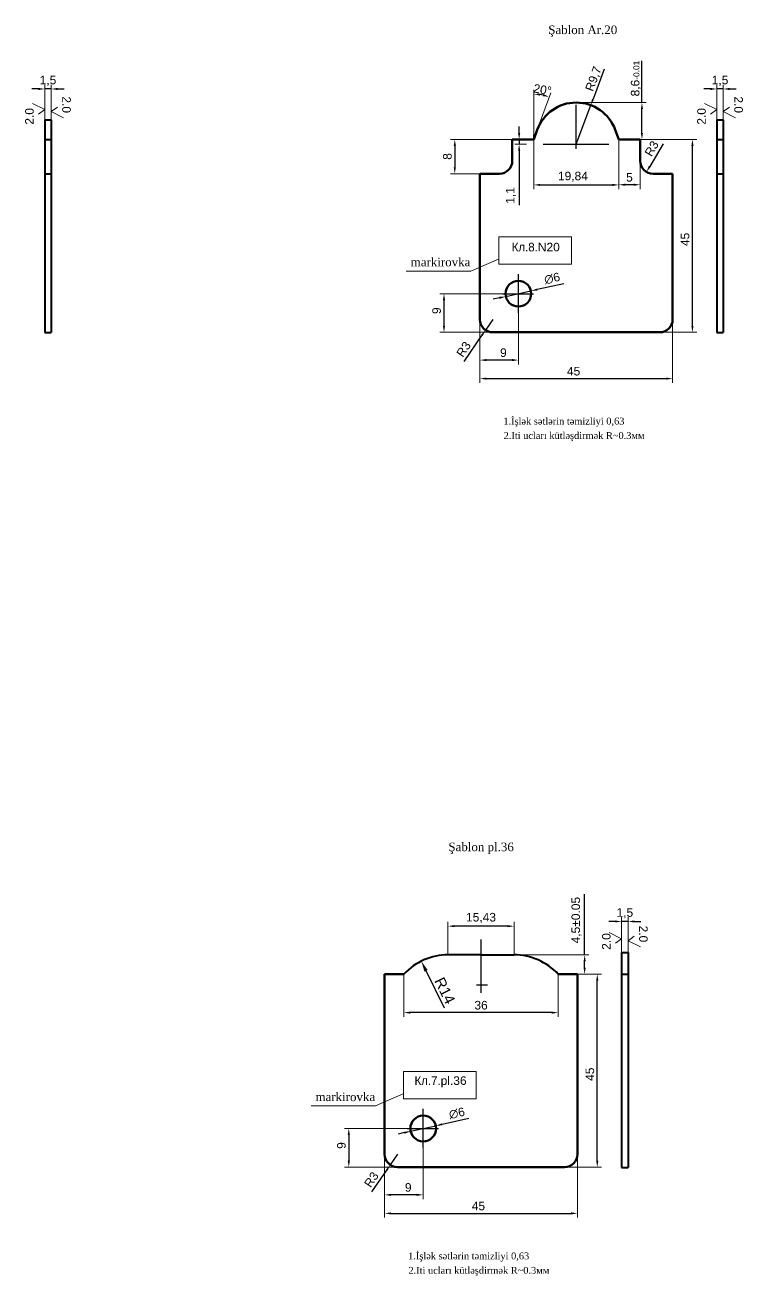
# Model space of a CAD drawing. Header units: millimetres. Extents: x 1526 to 31626, y -4643 to 9189.
# Drawn here: x 10946.2 to 11113.8, y 8893 to 9184.8 of the extents above; entities that cross this region are included whole.
import ezdxf

# ---------------------------------------------------------------- set-up
doc = ezdxf.new("R2010")
doc.units = ezdxf.units.MM
for name, color, linetype, lineweight in [('контурная', 7, 'Continuous', 50), ('размерные', 7, 'Continuous', 25), ('тонкая', 7, 'Continuous', 20), ('图层1', 7, 'Continuous', 30)]:
    doc.layers.add(name, color=color, linetype=linetype, lineweight=lineweight)
doc.layers.add('осевая', color=4, linetype='Continuous')
doc.styles.get("Standard").update_dxf_attribs({"font": 'arial.ttf'})
doc.dimstyles.new('ISO-25', dxfattribs={"dimtxt": 2.5, "dimasz": 2.5, "dimexe": 1.25, "dimexo": 0.625, "dimtad": 1, "dimtxsty": 'Standard', "dimcen": 2.5, "dimadec": 0, "dimazin": 0, "dimtfac": 1, "dimtmove": 0, "dimatfit": 3, "dimfxl": 1, "dimarcsym": 0})
doc.dimstyles.new('s1v4', dxfattribs={"dimtxt": 4, "dimasz": 1.5, "dimexe": 1, "dimexo": 0, "dimgap": 0.7, "dimtad": 1, "dimtxsty": 'Standard', "dimcen": 1, "dimadec": 0, "dimazin": 0, "dimtfac": 1, "dimtix": 1, "dimtmove": 0, "dimatfit": 3, "dimfxl": 1, "dimlwd": -1, "dimlwe": 20, "dimarcsym": 0})

# ---------------------------------------------------------------- blocks, each defined once
blk = doc.blocks.new('*D2341')
at = {"layer": 'Defpoints', "color": 0, "transparency": 16777216}
for p in [(10950.83, 9169.89), (10950.83, 9162.7), (10952.33, 9162.7)]:
    blk.add_point(p, dxfattribs=at)
at = {"layer": 'размерные', "color": 0, "transparency": 16777216}
for p, q in [((10949.33, 9169.89), (10947.83, 9169.89)), ((10952.33, 9169.89), (10950.83, 9169.89)), ((10953.83, 9169.89), (10955.33, 9169.89))]:
    blk.add_line(p, q, dxfattribs=at)
at = {"layer": 'размерные', "color": 0, "lineweight": 20, "transparency": 16777216}
for p, q in [((10950.83, 9162.7), (10950.83, 9170.89)), ((10952.33, 9162.7), (10952.33, 9170.89))]:
    blk.add_line(p, q, dxfattribs=at)
at = {"layer": 'размерные', "color": 0, "transparency": 16777216}
for points in [[(10949.33, 9170.14), (10949.33, 9169.64), (10950.83, 9169.89)], [(10953.83, 9170.14), (10953.83, 9169.64), (10952.33, 9169.89)]]:
    blk.add_solid(points, dxfattribs=at)
at = {"layer": 'размерные', "color": 0, "transparency": 16777216, "insert": (10951.58, 9171.8), "char_height": 2, "attachment_point": 5}
blk.add_mtext('1,5', dxfattribs=at)
blk = doc.blocks.new('*D2346')
at = {"layer": 'Defpoints', "color": 0, "transparency": 16777216}
for p in [(11074.88, 9166.72), (11090.21, 9166.72), (11084.84, 9158.12)]:
    blk.add_point(p, dxfattribs=at)
at = {"layer": 'размерные', "color": 0, "transparency": 16777216}
for p, q in [((11090.21, 9166.72), (11090.21, 9176.43)), ((11090.21, 9159.62), (11090.21, 9165.22))]:
    blk.add_line(p, q, dxfattribs=at)
at = {"layer": 'размерные', "color": 0, "lineweight": 20, "transparency": 16777216}
for p, q in [((11074.88, 9166.72), (11091.21, 9166.72)), ((11084.84, 9158.12), (11091.21, 9158.12))]:
    blk.add_line(p, q, dxfattribs=at)
at = {"layer": 'размерные', "color": 0, "transparency": 16777216}
for points in [[(11089.96, 9165.22), (11090.46, 9165.22), (11090.21, 9166.72)], [(11089.96, 9159.62), (11090.46, 9159.62), (11090.21, 9158.12)]]:
    blk.add_solid(points, dxfattribs=at)
at = {"layer": 'размерные', "color": 0, "transparency": 16777216, "insert": (11088.81, 9172.33), "char_height": 2, "attachment_point": 5, "rotation": 90}
blk.add_mtext('8,6{\\H0.7x;\\S^ -0.01;}', dxfattribs=at)
blk = doc.blocks.new('*D2347')
at = {"layer": 'Defpoints', "color": 0, "transparency": 16777216}
for p in [(11064.95, 9158.12), (11084.8, 9158.12), (11084.8, 9147.51)]:
    blk.add_point(p, dxfattribs=at)
at = {"layer": 'размерные', "color": 0, "lineweight": 20, "transparency": 16777216}
for p, q in [((11064.95, 9158.12), (11064.95, 9146.51)), ((11084.8, 9158.12), (11084.8, 9146.51))]:
    blk.add_line(p, q, dxfattribs=at)
at = {"layer": 'размерные', "color": 0, "transparency": 16777216}
blk.add_line((11066.45, 9147.51), (11083.3, 9147.51), dxfattribs=at)
for points in [[(11066.45, 9147.76), (11066.45, 9147.26), (11064.95, 9147.51)], [(11083.3, 9147.76), (11083.3, 9147.26), (11084.8, 9147.51)]]:
    blk.add_solid(points, dxfattribs=at)
at = {"layer": 'размерные', "color": 0, "transparency": 16777216, "insert": (11074.1, 9149.41), "char_height": 2, "attachment_point": 5}
blk.add_mtext('19,84', dxfattribs=at)
blk = doc.blocks.new('*D2349')
at = {"layer": 'Defpoints', "color": 0, "transparency": 16777216}
for p in [(11061.55, 9157.02), (11063.23, 9158.12), (11063.23, 9157.02)]:
    blk.add_point(p, dxfattribs=at)
at = {"layer": 'размерные', "color": 0, "transparency": 16777216}
for p, q in [((11061.55, 9159.62), (11061.55, 9161.12)), ((11061.55, 9158.12), (11061.55, 9157.02)), ((11061.55, 9155.52), (11061.55, 9142.81))]:
    blk.add_line(p, q, dxfattribs=at)
at = {"layer": 'размерные', "color": 0, "lineweight": 20, "transparency": 16777216}
for p, q in [((11063.23, 9158.12), (11060.55, 9158.12)), ((11063.23, 9157.02), (11060.55, 9157.02))]:
    blk.add_line(p, q, dxfattribs=at)
at = {"layer": 'размерные', "color": 0, "transparency": 16777216}
for points in [[(11061.3, 9159.62), (11061.8, 9159.62), (11061.55, 9158.12)], [(11061.3, 9155.52), (11061.8, 9155.52), (11061.55, 9157.02)]]:
    blk.add_solid(points, dxfattribs=at)
at = {"layer": 'размерные', "color": 0, "transparency": 16777216, "insert": (11059.65, 9145.04), "char_height": 2, "attachment_point": 5, "rotation": 90}
blk.add_mtext('1,1', dxfattribs=at)
blk = doc.blocks.new('*D2350')
at = {"layer": 'Defpoints', "color": 0, "transparency": 16777216}
for p in [(11064.25, 9158.12), (11046.53, 9150.12), (11052.38, 9150.12)]:
    blk.add_point(p, dxfattribs=at)
at = {"layer": 'размерные', "color": 0, "lineweight": 20, "transparency": 16777216}
for p, q in [((11064.25, 9158.12), (11045.53, 9158.12)), ((11052.38, 9150.12), (11045.53, 9150.12))]:
    blk.add_line(p, q, dxfattribs=at)
at = {"layer": 'размерные', "color": 0, "transparency": 16777216}
blk.add_line((11046.53, 9156.62), (11046.53, 9151.62), dxfattribs=at)
for points in [[(11046.28, 9156.62), (11046.78, 9156.62), (11046.53, 9158.12)], [(11046.28, 9151.62), (11046.78, 9151.62), (11046.53, 9150.12)]]:
    blk.add_solid(points, dxfattribs=at)
at = {"layer": 'размерные', "color": 0, "transparency": 16777216, "insert": (11044.81, 9154.15), "char_height": 2, "attachment_point": 5, "rotation": 90}
blk.add_mtext('8', dxfattribs=at)
blk = doc.blocks.new('*D2351')
at = {"layer": 'Defpoints', "color": 0, "transparency": 16777216}
for p in [(11052.38, 9117.7), (11061.38, 9117.7), (11052.38, 9106.64)]:
    blk.add_point(p, dxfattribs=at)
at = {"layer": 'размерные', "color": 0, "lineweight": 20, "transparency": 16777216}
for p, q in [((11052.38, 9117.7), (11052.38, 9105.64)), ((11061.38, 9117.7), (11061.38, 9105.64))]:
    blk.add_line(p, q, dxfattribs=at)
at = {"layer": 'размерные', "color": 0, "transparency": 16777216}
blk.add_line((11059.88, 9106.64), (11053.88, 9106.64), dxfattribs=at)
for points in [[(11053.88, 9106.89), (11053.88, 9106.39), (11052.38, 9106.64)], [(11059.88, 9106.89), (11059.88, 9106.39), (11061.38, 9106.64)]]:
    blk.add_solid(points, dxfattribs=at)
at = {"layer": 'размерные', "color": 0, "transparency": 16777216, "insert": (11057.87, 9108.36), "char_height": 2, "attachment_point": 5}
blk.add_mtext('9', dxfattribs=at)
blk = doc.blocks.new('*D2352')
at = {"layer": 'Defpoints', "color": 0, "transparency": 16777216}
for p in [(11058.45, 9121.48), (11064.31, 9122.77)]:
    blk.add_point(p, dxfattribs=at)
at = {"layer": 'размерные', "color": 0, "transparency": 16777216}
for p, q in [((11072.01, 9124.47), (11065.77, 9123.1)), ((11056.98, 9121.15), (11055.52, 9120.83)), ((11058.45, 9121.48), (11064.31, 9122.77))]:
    blk.add_line(p, q, dxfattribs=at)
for points in [[(11065.72, 9123.34), (11065.82, 9122.85), (11064.31, 9122.77)], [(11056.93, 9121.4), (11057.04, 9120.91), (11058.45, 9121.48)]]:
    blk.add_solid(points, dxfattribs=at)
at = {"layer": 'размерные', "color": 0, "transparency": 16777216, "insert": (11069.24, 9125.68), "char_height": 2, "attachment_point": 5, "rotation": 12.461}
blk.add_mtext('∅6', dxfattribs=at)
blk = doc.blocks.new('*D2353')
at = {"layer": 'Defpoints', "color": 0, "transparency": 16777216}
for p in [(11052.38, 9117.7), (11097.38, 9116.12), (11097.38, 9102.32)]:
    blk.add_point(p, dxfattribs=at)
at = {"layer": 'размерные', "color": 0, "lineweight": 20, "transparency": 16777216}
for p, q in [((11052.38, 9117.7), (11052.38, 9101.32)), ((11097.38, 9116.12), (11097.38, 9101.32))]:
    blk.add_line(p, q, dxfattribs=at)
at = {"layer": 'размерные', "color": 0, "transparency": 16777216}
blk.add_line((11053.88, 9102.32), (11095.88, 9102.32), dxfattribs=at)
for points in [[(11053.88, 9102.57), (11053.88, 9102.07), (11052.38, 9102.32)], [(11095.88, 9102.57), (11095.88, 9102.07), (11097.38, 9102.32)]]:
    blk.add_solid(points, dxfattribs=at)
at = {"layer": 'размерные', "color": 0, "transparency": 16777216, "insert": (11074.26, 9104.04), "char_height": 2, "attachment_point": 5}
blk.add_mtext('45', dxfattribs=at)
blk = doc.blocks.new('*D2354')
at = {"layer": 'Defpoints', "color": 0, "transparency": 16777216}
for p in [(11057.66, 9122.12), (11044.01, 9113.12), (11057.66, 9113.12)]:
    blk.add_point(p, dxfattribs=at)
at = {"layer": 'размерные', "color": 0, "lineweight": 20, "transparency": 16777216}
for p, q in [((11057.66, 9122.12), (11043.01, 9122.12)), ((11057.66, 9113.12), (11043.01, 9113.12))]:
    blk.add_line(p, q, dxfattribs=at)
at = {"layer": 'размерные', "color": 0, "transparency": 16777216}
blk.add_line((11044.01, 9120.62), (11044.01, 9114.62), dxfattribs=at)
for points in [[(11043.76, 9120.62), (11044.26, 9120.62), (11044.01, 9122.12)], [(11043.76, 9114.62), (11044.26, 9114.62), (11044.01, 9113.12)]]:
    blk.add_solid(points, dxfattribs=at)
at = {"layer": 'размерные', "color": 0, "transparency": 16777216, "insert": (11042.29, 9118.16), "char_height": 2, "attachment_point": 5, "rotation": 90}
blk.add_mtext('9', dxfattribs=at)
blk = doc.blocks.new('*D2355')
at = {"layer": 'Defpoints', "color": 0, "transparency": 16777216}
for p in [(11087.32, 9158.12), (11102, 9158.12), (11094.38, 9113.12)]:
    blk.add_point(p, dxfattribs=at)
at = {"layer": 'размерные', "color": 0, "lineweight": 20, "transparency": 16777216}
for p, q in [((11087.32, 9158.12), (11103, 9158.12)), ((11094.38, 9113.12), (11103, 9113.12))]:
    blk.add_line(p, q, dxfattribs=at)
at = {"layer": 'размерные', "color": 0, "transparency": 16777216}
blk.add_line((11102, 9114.62), (11102, 9156.62), dxfattribs=at)
for points in [[(11101.75, 9156.62), (11102.25, 9156.62), (11102, 9158.12)], [(11101.75, 9114.62), (11102.25, 9114.62), (11102, 9113.12)]]:
    blk.add_solid(points, dxfattribs=at)
at = {"layer": 'размерные', "color": 0, "transparency": 16777216, "insert": (11100.28, 9134.79), "char_height": 2, "attachment_point": 5, "rotation": 90}
blk.add_mtext('45', dxfattribs=at)
blk = doc.blocks.new('*D2356')
at = {"layer": 'Defpoints', "color": 0, "transparency": 16777216}
for p in [(11055.38, 9116.12), (11053.69, 9113.64)]:
    blk.add_point(p, dxfattribs=at)
at = {"layer": 'размерные', "color": 0, "transparency": 16777216}
for p, q in [((11055.38, 9116.12), (11053.69, 9113.64)), ((11048.71, 9106.29), (11052.85, 9112.4))]:
    blk.add_line(p, q, dxfattribs=at)
blk.add_solid([(11052.65, 9112.54), (11053.06, 9112.26), (11053.69, 9113.64)], dxfattribs=at)
at = {"layer": 'размерные', "color": 0, "transparency": 16777216, "insert": (11048.59, 9109.17), "char_height": 2, "attachment_point": 5, "rotation": 55.8772}
blk.add_mtext('R3', dxfattribs=at)
blk = doc.blocks.new('*D2357')
at = {"layer": 'Defpoints', "color": 0, "transparency": 16777216}
for p in [(11107.69, 9169.89), (11107.69, 9162.7), (11109.19, 9162.7)]:
    blk.add_point(p, dxfattribs=at)
at = {"layer": 'размерные', "color": 0, "transparency": 16777216}
for p, q in [((11106.19, 9169.89), (11104.69, 9169.89)), ((11109.19, 9169.89), (11107.69, 9169.89)), ((11110.69, 9169.89), (11112.19, 9169.89))]:
    blk.add_line(p, q, dxfattribs=at)
at = {"layer": 'размерные', "color": 0, "lineweight": 20, "transparency": 16777216}
for p, q in [((11107.69, 9162.7), (11107.69, 9170.89)), ((11109.19, 9162.7), (11109.19, 9170.89))]:
    blk.add_line(p, q, dxfattribs=at)
at = {"layer": 'размерные', "color": 0, "transparency": 16777216}
for points in [[(11106.19, 9170.14), (11106.19, 9169.64), (11107.69, 9169.89)], [(11110.69, 9170.14), (11110.69, 9169.64), (11109.19, 9169.89)]]:
    blk.add_solid(points, dxfattribs=at)
at = {"layer": 'размерные', "color": 0, "transparency": 16777216, "insert": (11108.44, 9171.8), "char_height": 2, "attachment_point": 5}
blk.add_mtext('1,5', dxfattribs=at)
blk = doc.blocks.new('*D2358')
at = {"layer": 'Defpoints', "color": 0, "transparency": 16777216}
for p in [(11089.8, 9153.12), (11084.8, 9151.9), (11084.8, 9147.55)]:
    blk.add_point(p, dxfattribs=at)
at = {"layer": 'размерные', "color": 0, "lineweight": 20, "transparency": 16777216}
for p, q in [((11089.8, 9153.12), (11089.8, 9146.55)), ((11084.8, 9151.9), (11084.8, 9146.55))]:
    blk.add_line(p, q, dxfattribs=at)
at = {"layer": 'размерные', "color": 0, "transparency": 16777216}
blk.add_line((11088.3, 9147.55), (11086.3, 9147.55), dxfattribs=at)
for points in [[(11086.3, 9147.8), (11086.3, 9147.3), (11084.8, 9147.55)], [(11088.3, 9147.8), (11088.3, 9147.3), (11089.8, 9147.55)]]:
    blk.add_solid(points, dxfattribs=at)
at = {"layer": 'размерные', "color": 0, "transparency": 16777216, "insert": (11087.3, 9149.27), "char_height": 2, "attachment_point": 5}
blk.add_mtext('5', dxfattribs=at)
blk = doc.blocks.new('*D2348')
at = {"layer": 'Defpoints', "color": 0, "transparency": 16777216}
for p in [(11092.8, 9153.12), (11091.28, 9150.54)]:
    blk.add_point(p, dxfattribs=at)
at = {"layer": 'размерные', "color": 0, "transparency": 16777216}
blk.add_line((11095.14, 9157.11), (11092.04, 9151.83), dxfattribs=at)
blk.add_solid([(11091.82, 9151.96), (11092.25, 9151.71), (11091.28, 9150.54)], dxfattribs=at)
at = {"layer": 'размерные', "color": 0, "transparency": 16777216, "insert": (11092.49, 9155.99), "char_height": 2, "attachment_point": 5, "rotation": 59.5299}
blk.add_mtext('R3', dxfattribs=at)
blk = doc.blocks.new('*D2359')
at = {"layer": 'Defpoints', "color": 0, "transparency": 16777216}
for p in [(11067.39, 9168.41), (11064.95, 9159.19), (11065.76, 9160.34), (11064.95, 9158.12), (11064.95, 9158.12)]:
    blk.add_point(p, dxfattribs=at)
at = {"layer": 'размерные', "color": 0, "lineweight": 20, "transparency": 16777216}
for p, q in [((11064.95, 9159.19), (11064.95, 9169.69)), ((11065.76, 9160.34), (11068.91, 9168.99))]:
    blk.add_line(p, q, dxfattribs=at)
at = {"layer": 'размерные', "color": 0, "transparency": 16777216}
blk.add_arc((11064.95, 9158.12), 10.57, 78.1414, 81.8586, dxfattribs=at)
for points in [[(11066.43, 9168.33), (11066.47, 9168.83), (11064.95, 9168.69)], [(11067.19, 9168.71), (11067.06, 9168.22), (11068.57, 9168.05)]]:
    blk.add_solid(points, dxfattribs=at)
at = {"layer": 'размерные', "color": 0, "transparency": 16777216, "insert": (11067, 9169.73), "char_height": 2, "attachment_point": 5, "rotation": 350}
blk.add_mtext('20°', dxfattribs=at)
blk = doc.blocks.new('*D2360')
at = {"layer": 'Defpoints', "color": 0, "transparency": 16777216}
for p in [(11078.26, 9166.12), (11074.88, 9157.02)]:
    blk.add_point(p, dxfattribs=at)
at = {"layer": 'размерные', "color": 0, "transparency": 16777216}
for p, q in [((11081.39, 9174.51), (11078.79, 9167.52)), ((11074.88, 9157.02), (11078.26, 9166.12))]:
    blk.add_line(p, q, dxfattribs=at)
blk.add_solid([(11078.55, 9167.61), (11079.02, 9167.43), (11078.26, 9166.12)], dxfattribs=at)
at = {"layer": 'размерные', "color": 0, "transparency": 16777216, "insert": (11079.03, 9172.21), "char_height": 2, "attachment_point": 5, "rotation": 69.5759}
blk.add_mtext('R9,7', dxfattribs=at)
blk = doc.blocks.new('*D2443')
at = {"color": 0, "lineweight": -2, "transparency": 16777216}
blk.add_line((11044.14, 8955.47), (11039.82, 8964.17), dxfattribs=at)
at = {"color": 0, "transparency": 16777216}
blk.add_solid([(11040.19, 8964.35), (11039.45, 8963.98), (11038.71, 8966.41)], dxfattribs=at)
at = {"layer": 'Defpoints', "color": 0, "transparency": 16777216}
for p in [(11038.71, 8966.41), (11044.94, 8953.87)]:
    blk.add_point(p, dxfattribs=at)
at = {"color": 0, "lineweight": 13, "transparency": 16777216, "insert": (11044.22, 8959.54), "char_height": 2.5, "attachment_point": 5, "rotation": 296.4274}
blk.add_mtext('R14', dxfattribs=at)
blk = doc.blocks.new('*D2445')
at = {"layer": 'Defpoints', "color": 0, "transparency": 16777216}
for p in [(11030.16, 8922.95), (11039.16, 8922.95), (11030.16, 8911.89)]:
    blk.add_point(p, dxfattribs=at)
at = {"layer": 'размерные', "color": 0, "lineweight": 20, "transparency": 16777216}
for p, q in [((11030.16, 8922.95), (11030.16, 8910.89)), ((11039.16, 8922.95), (11039.16, 8910.89))]:
    blk.add_line(p, q, dxfattribs=at)
at = {"layer": 'размерные', "color": 0, "transparency": 16777216}
blk.add_line((11037.66, 8911.89), (11031.66, 8911.89), dxfattribs=at)
for points in [[(11031.66, 8912.14), (11031.66, 8911.64), (11030.16, 8911.89)], [(11037.66, 8912.14), (11037.66, 8911.64), (11039.16, 8911.89)]]:
    blk.add_solid(points, dxfattribs=at)
at = {"layer": 'размерные', "color": 0, "transparency": 16777216, "insert": (11035.66, 8913.61), "char_height": 2, "attachment_point": 5}
blk.add_mtext('9', dxfattribs=at)
blk = doc.blocks.new('*D2446')
at = {"layer": 'Defpoints', "color": 0, "transparency": 16777216}
for p in [(11042.09, 8928.02), (11036.23, 8926.72)]:
    blk.add_point(p, dxfattribs=at)
at = {"layer": 'размерные', "color": 0, "transparency": 16777216}
for p, q in [((11036.23, 8926.72), (11042.09, 8928.02)), ((11049.79, 8929.72), (11043.55, 8928.34)), ((11034.76, 8926.4), (11033.3, 8926.07))]:
    blk.add_line(p, q, dxfattribs=at)
for points in [[(11043.5, 8928.58), (11043.61, 8928.1), (11042.09, 8928.02)], [(11034.71, 8926.64), (11034.82, 8926.15), (11036.23, 8926.72)]]:
    blk.add_solid(points, dxfattribs=at)
at = {"layer": 'размерные', "color": 0, "transparency": 16777216, "insert": (11047.02, 8930.93), "char_height": 2, "attachment_point": 5, "rotation": 12.461}
blk.add_mtext('∅6', dxfattribs=at)
blk = doc.blocks.new('*D2447')
at = {"layer": 'Defpoints', "color": 0, "transparency": 16777216}
for p in [(11030.16, 8922.95), (11075.16, 8921.37), (11075.16, 8907.57)]:
    blk.add_point(p, dxfattribs=at)
at = {"layer": 'размерные', "color": 0, "lineweight": 20, "transparency": 16777216}
for p, q in [((11030.16, 8922.95), (11030.16, 8906.57)), ((11075.16, 8921.37), (11075.16, 8906.57))]:
    blk.add_line(p, q, dxfattribs=at)
at = {"layer": 'размерные', "color": 0, "transparency": 16777216}
blk.add_line((11031.66, 8907.57), (11073.66, 8907.57), dxfattribs=at)
for points in [[(11031.66, 8907.82), (11031.66, 8907.32), (11030.16, 8907.57)], [(11073.66, 8907.82), (11073.66, 8907.32), (11075.16, 8907.57)]]:
    blk.add_solid(points, dxfattribs=at)
at = {"layer": 'размерные', "color": 0, "transparency": 16777216, "insert": (11052.04, 8909.28), "char_height": 2, "attachment_point": 5}
blk.add_mtext('45', dxfattribs=at)
blk = doc.blocks.new('*D2448')
at = {"layer": 'Defpoints', "color": 0, "transparency": 16777216}
for p in [(11035.44, 8927.37), (11021.79, 8918.37), (11035.44, 8918.37)]:
    blk.add_point(p, dxfattribs=at)
at = {"layer": 'размерные', "color": 0, "lineweight": 20, "transparency": 16777216}
for p, q in [((11035.44, 8927.37), (11020.79, 8927.37)), ((11035.44, 8918.37), (11020.79, 8918.37))]:
    blk.add_line(p, q, dxfattribs=at)
at = {"layer": 'размерные', "color": 0, "transparency": 16777216}
blk.add_line((11021.79, 8925.87), (11021.79, 8919.87), dxfattribs=at)
for points in [[(11021.54, 8925.87), (11022.04, 8925.87), (11021.79, 8927.37)], [(11021.54, 8919.87), (11022.04, 8919.87), (11021.79, 8918.37)]]:
    blk.add_solid(points, dxfattribs=at)
at = {"layer": 'размерные', "color": 0, "transparency": 16777216, "insert": (11020.07, 8923.4), "char_height": 2, "attachment_point": 5, "rotation": 90}
blk.add_mtext('9', dxfattribs=at)
blk = doc.blocks.new('*D2449')
at = {"layer": 'Defpoints', "color": 0, "transparency": 16777216}
for p in [(11071.81, 8963.37), (11079.78, 8963.37), (11072.16, 8918.37)]:
    blk.add_point(p, dxfattribs=at)
at = {"layer": 'размерные', "color": 0, "lineweight": 20, "transparency": 16777216}
for p, q in [((11071.81, 8963.37), (11080.78, 8963.37)), ((11072.16, 8918.37), (11080.78, 8918.37))]:
    blk.add_line(p, q, dxfattribs=at)
at = {"layer": 'размерные', "color": 0, "transparency": 16777216}
blk.add_line((11079.78, 8919.87), (11079.78, 8961.87), dxfattribs=at)
for points in [[(11079.53, 8961.87), (11080.03, 8961.87), (11079.78, 8963.37)], [(11079.53, 8919.87), (11080.03, 8919.87), (11079.78, 8918.37)]]:
    blk.add_solid(points, dxfattribs=at)
at = {"layer": 'размерные', "color": 0, "transparency": 16777216, "insert": (11078.06, 8940.04), "char_height": 2, "attachment_point": 5, "rotation": 90}
blk.add_mtext('45', dxfattribs=at)
blk = doc.blocks.new('*D2450')
at = {"layer": 'Defpoints', "color": 0, "transparency": 16777216}
for p in [(11031.48, 8918.89), (11033.16, 8921.37)]:
    blk.add_point(p, dxfattribs=at)
at = {"layer": 'размерные', "color": 0, "transparency": 16777216}
for p, q in [((11033.16, 8921.37), (11031.48, 8918.89)), ((11027.2, 8912.57), (11030.63, 8917.64))]:
    blk.add_line(p, q, dxfattribs=at)
blk.add_solid([(11030.43, 8917.78), (11030.84, 8917.5), (11031.48, 8918.89)], dxfattribs=at)
at = {"layer": 'размерные', "color": 0, "transparency": 16777216, "insert": (11027.07, 8915.45), "char_height": 2, "attachment_point": 5, "rotation": 55.8772}
blk.add_mtext('R3', dxfattribs=at)
blk = doc.blocks.new('*D2451')
at = {"layer": 'Defpoints', "color": 0, "transparency": 16777216}
for p in [(11085.47, 8975.67), (11085.47, 8968.47), (11086.97, 8968.47)]:
    blk.add_point(p, dxfattribs=at)
at = {"layer": 'размерные', "color": 0, "transparency": 16777216}
for p, q in [((11083.97, 8975.67), (11082.47, 8975.67)), ((11086.97, 8975.67), (11085.47, 8975.67)), ((11088.47, 8975.67), (11089.97, 8975.67))]:
    blk.add_line(p, q, dxfattribs=at)
at = {"layer": 'размерные', "color": 0, "lineweight": 20, "transparency": 16777216}
for p, q in [((11085.47, 8968.47), (11085.47, 8976.67)), ((11086.97, 8968.47), (11086.97, 8976.67))]:
    blk.add_line(p, q, dxfattribs=at)
at = {"layer": 'размерные', "color": 0, "transparency": 16777216}
for points in [[(11083.97, 8975.92), (11083.97, 8975.42), (11085.47, 8975.67)], [(11088.47, 8975.92), (11088.47, 8975.42), (11086.97, 8975.67)]]:
    blk.add_solid(points, dxfattribs=at)
at = {"layer": 'размерные', "color": 0, "transparency": 16777216, "insert": (11086.22, 8977.57), "char_height": 2, "attachment_point": 5}
blk.add_mtext('1,5', dxfattribs=at)
blk = doc.blocks.new('*D2444')
at = {"layer": 'Defpoints', "color": 0, "transparency": 16777216}
for p in [(11059.4, 8967.87), (11073.56, 8963.37), (11076.84, 8963.37)]:
    blk.add_point(p, dxfattribs=at)
at = {"layer": 'размерные', "color": 0, "transparency": 16777216}
for p, q in [((11076.84, 8967.87), (11076.84, 8982.04)), ((11076.84, 8964.87), (11076.84, 8966.37))]:
    blk.add_line(p, q, dxfattribs=at)
at = {"layer": 'размерные', "color": 0, "lineweight": 20, "transparency": 16777216}
for p, q in [((11059.4, 8967.87), (11077.84, 8967.87)), ((11073.56, 8963.37), (11077.84, 8963.37))]:
    blk.add_line(p, q, dxfattribs=at)
at = {"layer": 'размерные', "color": 0, "transparency": 16777216}
for points in [[(11076.59, 8966.37), (11077.09, 8966.37), (11076.84, 8967.87)], [(11076.59, 8964.87), (11077.09, 8964.87), (11076.84, 8963.37)]]:
    blk.add_solid(points, dxfattribs=at)
at = {"layer": 'размерные', "color": 0, "transparency": 16777216, "insert": (11074.94, 8975.98), "char_height": 2, "attachment_point": 5, "rotation": 90}
blk.add_mtext('4,5%%P0.05', dxfattribs=at)
blk = doc.blocks.new('*D2452')
at = {"layer": 'Defpoints', "color": 0, "transparency": 16777216}
for p in [(11034.66, 8963.37), (11070.66, 8963.37), (11034.66, 8954.4)]:
    blk.add_point(p, dxfattribs=at)
at = {"layer": 'размерные', "color": 0, "lineweight": 20, "transparency": 16777216}
for p, q in [((11034.66, 8963.37), (11034.66, 8953.4)), ((11070.66, 8963.37), (11070.66, 8953.4))]:
    blk.add_line(p, q, dxfattribs=at)
at = {"layer": 'размерные', "color": 0, "transparency": 16777216}
blk.add_line((11069.16, 8954.4), (11036.16, 8954.4), dxfattribs=at)
for points in [[(11036.16, 8954.65), (11036.16, 8954.15), (11034.66, 8954.4)], [(11069.16, 8954.65), (11069.16, 8954.15), (11070.66, 8954.4)]]:
    blk.add_solid(points, dxfattribs=at)
at = {"layer": 'размерные', "color": 0, "transparency": 16777216, "insert": (11052.66, 8956.12), "char_height": 2, "attachment_point": 5}
blk.add_mtext('36', dxfattribs=at)
blk = doc.blocks.new('*D2453')
at = {"layer": 'Defpoints', "color": 0, "transparency": 16777216}
for p in [(11044.94, 8974.58), (11044.94, 8967.87), (11060.36, 8967.87)]:
    blk.add_point(p, dxfattribs=at)
at = {"layer": 'размерные', "color": 0, "lineweight": 20, "transparency": 16777216}
for p, q in [((11044.94, 8967.87), (11044.94, 8975.58)), ((11060.36, 8967.87), (11060.36, 8975.58))]:
    blk.add_line(p, q, dxfattribs=at)
at = {"layer": 'размерные', "color": 0, "transparency": 16777216}
blk.add_line((11058.86, 8974.58), (11046.44, 8974.58), dxfattribs=at)
for points in [[(11046.44, 8974.83), (11046.44, 8974.33), (11044.94, 8974.58)], [(11058.86, 8974.83), (11058.86, 8974.33), (11060.36, 8974.58)]]:
    blk.add_solid(points, dxfattribs=at)
at = {"layer": 'размерные', "color": 0, "transparency": 16777216, "insert": (11052.65, 8976.48), "char_height": 2, "attachment_point": 5}
blk.add_mtext('15,43', dxfattribs=at)

msp = doc.modelspace()

# ---------------------------------------------------------------- linework, layer by layer
at = {"lineweight": 15}
for p, q in [((10950.82543, 9165.08535), (10947.93446, 9166.53183)), ((10949.37995, 9164.05216), (10950.82543, 9165.08535)), ((10953.77091, 9165.67465), (10952.32543, 9164.64145)), ((10952.32543, 9164.64145), (10955.2164, 9163.19498)), ((11107.68671, 9165.08535), (11104.79575, 9166.53183)), ((11106.24123, 9164.05216), (11107.68671, 9165.08535)), ((11110.6322, 9165.67465), (11109.18671, 9164.64145)), ((11109.18671, 9164.64145), (11112.07768, 9163.19498)), ((11056.79628, 9135.41927), (11056.79628, 9129.01454)), ((11073.74083, 9135.41927), (11056.79628, 9135.41927)), ((11073.74083, 9129.01454), (11073.74083, 9135.41927)), ((11056.88487, 9130.2732), (11050.27227, 9127.38232)), ((11056.79628, 9129.01454), (11073.74083, 9129.01454)), ((11050.27227, 9127.38232), (11035.18747, 9127.38232)), ((11085.46912, 8971.62866), (11082.57815, 8973.07514)), ((11084.02363, 8970.59547), (11085.46912, 8971.62866)), ((11088.4146, 8972.21795), (11086.96912, 8971.18476)), ((11086.96912, 8971.18476), (11089.86009, 8969.73829)), ((11034.57868, 8940.66326), (11034.57868, 8934.25853)), ((11051.52323, 8940.66326), (11034.57868, 8940.66326)), ((11051.52323, 8934.25853), (11051.52323, 8940.66326)), ((11034.66727, 8935.51719), (11028.05467, 8932.62631)), ((11034.57868, 8934.25853), (11051.52323, 8934.25853)), ((11028.05467, 8932.62631), (11012.96988, 8932.62631))]:
    msp.add_line(p, q, dxfattribs=at)
at = {"lineweight": 40}
for p, q in [((10950.82543, 9162.69802), (10952.32543, 9162.69802)), ((10950.82543, 9162.69802), (10950.82543, 9113.04073)), ((10952.32543, 9162.69802), (10952.32543, 9113.04073)), ((11107.68671, 9162.69802), (11109.18671, 9162.69802)), ((11107.68671, 9162.69802), (11107.68671, 9113.04073)), ((11109.18671, 9162.69802), (11109.18671, 9113.04073)), ((10950.82543, 9158.12493), (10952.32543, 9158.12493)), ((11107.68671, 9158.12493), (11109.18671, 9158.12493)), ((10950.82543, 9150.12493), (10952.32543, 9150.12493)), ((11107.68671, 9150.12493), (11109.18671, 9150.12493)), ((10950.82543, 9113.04073), (10952.32543, 9113.04073)), ((11107.68671, 9113.04073), (11109.18671, 9113.04073)), ((11085.46912, 8968.46871), (11086.96912, 8968.46871)), ((11085.46912, 8968.46871), (11085.46912, 8918.28472)), ((11086.96912, 8968.46871), (11086.96912, 8918.28472)), ((11085.46912, 8963.36892), (11086.96912, 8963.36892)), ((11085.46912, 8918.28472), (11086.96912, 8918.28472))]:
    msp.add_line(p, q, dxfattribs=at)
at = {"layer": 'контурная'}
for p, q in [((11064.95443, 9158.12493), (11065.76157, 9160.34252)), ((11084.79875, 9158.12493), (11083.99161, 9160.34252)), ((11064.95443, 9158.12493), (11059.95381, 9158.12493)), ((11059.95381, 9158.12493), (11059.95381, 9153.12493)), ((11084.79875, 9158.12493), (11089.79937, 9158.12493)), ((11089.79937, 9158.12493), (11089.79937, 9153.12493)), ((11052.37659, 9116.12493), (11052.37659, 9150.12493)), ((11056.95381, 9150.12493), (11052.37659, 9150.12493)), ((11092.79937, 9150.12493), (11097.37659, 9150.12493)), ((11097.37659, 9116.12493), (11097.37659, 9150.12493)), ((11074.87659, 9113.12493), (11055.37659, 9113.12493)), ((11074.87659, 9113.12493), (11094.37659, 9113.12493)), ((11034.65899, 8963.36892), (11030.15899, 8963.36892)), ((11030.15899, 8921.36892), (11030.15899, 8963.36892)), ((11070.65899, 8963.36892), (11075.15899, 8963.36892)), ((11075.15899, 8921.36892), (11075.15899, 8963.36892)), ((11052.65899, 8918.36892), (11033.15899, 8918.36892)), ((11052.65899, 8918.36892), (11072.15899, 8918.36892))]:
    msp.add_line(p, q, dxfattribs=at)
for centre in [(11061.37659, 9122.12493), (11039.15899, 8927.36892)]:
    msp.add_circle(centre, 3, dxfattribs=at)
for centre, radius, start, end in [((11074.87659, 9157.02493), 9.7, 20, 160), ((11056.95381, 9153.12493), 3, 270, 0), ((11092.79937, 9153.12493), 3, 180, 270), ((11055.37659, 9116.12493), 3, 180, 270), ((11094.37659, 9116.12493), 3, 270, 0), ((11033.15899, 8921.36892), 3, 180, 270), ((11072.15899, 8921.36892), 3, 270, 0)]:
    msp.add_arc(centre, radius, start, end, dxfattribs=at)
at = {"layer": 'осевая'}
for p, q in [((11074.87659, 9155.95793), (11074.87659, 9166.21656)), ((11067.19397, 9157.02493), (11082.49988, 9157.02493)), ((11061.37659, 9117.7045), (11061.37659, 9126.7235)), ((11057.6557, 9122.12493), (11064.90629, 9122.12493)), ((11052.65899, 8958.99541), (11052.65899, 8971.46055)), ((11051.59372, 8960.86892), (11054.19924, 8960.86892)), ((11039.15899, 8922.94849), (11039.15899, 8931.96749)), ((11035.43811, 8927.36892), (11042.68869, 8927.36892))]:
    msp.add_line(p, q, dxfattribs=at)
at = {"layer": 'размерные'}
msp.add_line((11064.95443, 9158.12493), (11064.95443, 9159.18917), dxfattribs=at)
at = {"layer": 'тонкая'}
for p, q in [((10952.32543, 9162.69802), (10950.82543, 9162.69802)), ((11109.18671, 9162.69802), (11107.68671, 9162.69802)), ((11086.96912, 8968.46871), (11085.46912, 8968.46871))]:
    msp.add_line(p, q, dxfattribs=at)
at = {"layer": '图层1', "lineweight": 40}
for q in [(11044.95399, 8967.86892), (11060.36399, 8967.86892)]:
    msp.add_line((11052.65899, 8967.86892), q, dxfattribs=at)
for centre, start, end in [((11044.93899, 8953.86892), 89.9386117, 137.26789), ((11060.37899, 8953.86892), 42.73211, 90.0613883)]:
    msp.add_arc(centre, 14, start, end, dxfattribs=at)

# ---------------------------------------------------------------- texts
at = {"lineweight": 15, "attachment_point": 5}
for s, insert, char_height in [('{\\fTimes New Roman|b0|i0|c238|p18;Şablon Ar.\\fTimes New Roman|b0|i0|c0|p18;20}', (11076.39272, 9183.36803), 2), ('{\\fTxt|b0|i0|c204|p2;Кл.\\fTxt|b0|i0|c0|p2;8\\fTxt|b0|i0|c204|p2;.}N20', (11065.42891, 9132.99586), 2), ('{\\fTimes New Roman|b0|i0|c204|p18;markirovka}', (11043.20033, 9129.5018), 2), ('{\\fTimes New Roman|b0|i0|c0|p18;1.\\fTimes New Roman|b0|i0|c238|p18;İşlək sətlərin təmizliyi\\fTimes New Roman|b0|i0|c204|p18; 0,63}', (11071.98878, 9092.13808), 1.6), ('{\\fTimes New Roman|b0|i0|c0|p18;2\\fTimes New Roman|b0|i0|c204|p18;.\\fTimes New Roman|b0|i0|c0|p18;Iti uclar\\fTimes New Roman|b0|i0|c238|p18;ı kütləşdirmək\\fTimes New Roman|b0|i0|c204|p18; \\fTimes New Roman|b0|i0|c0|p18;R~0.3\\fTimes New Roman|b0|i0|c204|p18;мм}', (11074.36975, 9088.78085), 1.6), ('{\\fTimes New Roman|b0|i0|c238|p18;Şablon \\fTimes New Roman|b0|i0|c0|p18;pl.36}', (11052.67076, 8992.74522), 2), ('{\\fTxt|b0|i0|c204|p2;Кл.\\fTxt|b0|i0|c0|p2;7\\fTxt|b0|i0|c204|p2;.}pl.36', (11043.21132, 8938.23985), 2), ('{\\fTimes New Roman|b0|i0|c204|p18;markirovka}', (11020.98274, 8934.74579), 2), ('{\\fTimes New Roman|b0|i0|c0|p18;1.\\fTimes New Roman|b0|i0|c238|p18;İşlək sətlərin təmizliyi\\fTimes New Roman|b0|i0|c204|p18; 0,63}', (11049.77118, 8897.38207), 1.6), ('{\\fTimes New Roman|b0|i0|c0|p18;2\\fTimes New Roman|b0|i0|c204|p18;.\\fTimes New Roman|b0|i0|c0|p18;Iti uclar\\fTimes New Roman|b0|i0|c238|p18;ı kütləşdirmək\\fTimes New Roman|b0|i0|c204|p18; \\fTimes New Roman|b0|i0|c0|p18;R~0.3\\fTimes New Roman|b0|i0|c204|p18;мм}', (11052.15216, 8894.02484), 1.6)]:
    msp.add_mtext(s, dxfattribs=dict(at, insert=insert, char_height=char_height))
at = {"lineweight": 15, "char_height": 2, "attachment_point": 5}
for insert, rotation in [((10955.89039, 9166.2214), 270), ((11112.75168, 9166.2214), 270), ((10947.26046, 9163.50541), 90), ((11104.12175, 9163.50541), 90), ((11090.53408, 8972.7647), 270), ((11081.90415, 8971.00354), 90)]:
    msp.add_mtext('2.0', dxfattribs=dict(at, insert=insert, rotation=rotation))

# ---------------------------------------------------------------- dimensions: what is measured, and where the dimension line sits
at = {"lineweight": 13}
dim = msp.add_radius_dim(center=(11044.93899, 8953.86892), mpoint=(11038.70811, 8966.4059), dimstyle='ISO-25', dxfattribs=at)
dim.commit()
dim.dimension.update_dxf_attribs({"geometry": '*D2443', "text_midpoint": (11042.53866, 8958.69856), "dimtype": 164})
at = {"layer": 'размерные'}
for base, p1, p2, text, override, picture, middle in [((11090.21305, 9166.72493), (11084.83742, 9158.12493), (11074.87659, 9166.72493), '<>{\\H0.7x;\\S^ -0.01;}', {"dimtxt": 2, "dimexe": 1, "dimgap": 0.2}, '*D2346', (11090.21305, 9172.32868)), ((11076.84262, 8963.36892), (11059.39593, 8967.86892), (11073.56183, 8963.36892), '<>%%P0.05', {"dimtxt": 2}, '*D2444', (11076.84262, 8975.98249))]:
    dim = msp.add_linear_dim(base=base, p1=p1, p2=p2, angle=90, text=text, dimstyle='s1v4', override=override, dxfattribs=at)
    dim.commit()
    dim.dimension.update_dxf_attribs({"geometry": picture, "text_midpoint": middle, "dimtype": 160})
for base, p1, p2, picture, middle in [((10950.82543, 9169.89491), (10952.32543, 9162.69802), (10950.82543, 9162.69802), '*D2341', (10951.57543, 9169.89491)), ((11107.68671, 9169.89491), (11109.18671, 9162.69802), (11107.68671, 9162.69802), '*D2357', (11108.43671, 9169.89491)), ((11084.79875, 9147.50918), (11064.95443, 9158.12493), (11084.79875, 9158.12493), '*D2347', (11074.09875, 9147.50918)), ((11052.37659, 9106.64136), (11061.37659, 9117.7045), (11052.37659, 9117.7045), '*D2351', (11057.87427, 9106.64136)), ((11097.37659, 9102.32192), (11052.37659, 9117.7045), (11097.37659, 9116.12493), '*D2353', (11074.2617, 9102.32192)), ((11085.46912, 8975.66561), (11086.96912, 8968.46871), (11085.46912, 8968.46871), '*D2451', (11086.21912, 8975.66561)), ((11030.15899, 8911.88535), (11039.15899, 8922.94849), (11030.15899, 8922.94849), '*D2445', (11035.65667, 8911.88535)), ((11075.15899, 8907.56591), (11030.15899, 8922.94849), (11075.15899, 8921.36892), '*D2447', (11052.0441, 8907.56591))]:
    dim = msp.add_linear_dim(base=base, p1=p1, p2=p2, dimstyle='s1v4', override={"dimtxt": 2}, dxfattribs=at)
    dim.commit()
    dim.dimension.update_dxf_attribs({"geometry": picture, "text_midpoint": middle, "dimtype": 160})
for center, mpoint, override, picture, middle in [((11074.87659, 9157.02493), (11078.26157, 9166.11514), {"dimtxt": 2, "dimgap": 0.2}, '*D2360', (11079.03378, 9172.2062)), ((11033.15899, 8921.36892), (11031.47609, 8918.8854), {"dimtxt": 2}, '*D2450', (11027.07052, 8915.45337))]:
    dim = msp.add_radius_dim(center=center, mpoint=mpoint, dimstyle='s1v4', override=override, dxfattribs=at)
    dim.commit()
    dim.dimension.update_dxf_attribs({"geometry": picture, "text_midpoint": middle})
dim = msp.add_angular_dim_2l(base=(11067.39096, 9168.40543), line1=((11064.95443, 9158.12493), (11064.95443, 9159.18917)), line2=((11064.95443, 9158.12493), (11065.76157, 9160.34252)), dimstyle='s1v4', override={"dimtxt": 2, "dimgap": 0.2}, dxfattribs=at)
dim.commit()
dim.dimension.update_dxf_attribs({"geometry": '*D2359', "text_midpoint": (11067.00112, 9169.7323)})
for base, p1, p2, picture, middle in [((11061.55106, 9157.02493), (11063.23318, 9158.12493), (11063.23318, 9157.02493), '*D2349', (11061.55106, 9145.04045)), ((11046.52908, 9150.12493), (11064.24948, 9158.12493), (11052.37659, 9150.12493), '*D2350', (11046.52908, 9154.15481)), ((11101.99821, 9158.12493), (11094.37659, 9113.12493), (11087.31601, 9158.12493), '*D2355', (11101.99821, 9134.7926)), ((11044.00796, 9113.12493), (11057.6557, 9122.12493), (11057.6557, 9113.12493), '*D2354', (11044.00796, 9118.15973)), ((11079.78062, 8963.36892), (11072.15899, 8918.36892), (11071.81358, 8963.36892), '*D2449', (11079.78062, 8940.03659)), ((11021.79036, 8918.36892), (11035.43811, 8927.36892), (11035.43811, 8918.36892), '*D2448', (11021.79036, 8923.40372))]:
    dim = msp.add_linear_dim(base=base, p1=p1, p2=p2, angle=90, dimstyle='s1v4', override={"dimtxt": 2}, dxfattribs=at)
    dim.commit()
    dim.dimension.update_dxf_attribs({"geometry": picture, "text_midpoint": middle, "dimtype": 160})
for center, mpoint, picture, middle in [((11092.79937, 9153.12493), (11091.27811, 9150.53924), '*D2348', (11093.97204, 9155.1181)), ((11055.37659, 9116.12493), (11053.69368, 9113.64141), '*D2356', (11050.01062, 9108.2062))]:
    dim = msp.add_radius_dim(center=center, mpoint=mpoint, dimstyle='s1v4', override={"dimtxt": 2}, dxfattribs=at)
    dim.commit()
    dim.dimension.update_dxf_attribs({"geometry": picture, "text_midpoint": middle, "dimtype": 164})
for base, p1, p2, picture, middle in [((11084.79875, 9147.55403), (11089.79937, 9153.12493), (11084.79875, 9151.90037), '*D2358', (11087.29906, 9149.27109)), ((11044.9389927689, 8974.5772434356), (11060.3639927689, 8967.8689155521), (11044.9389927689, 8967.8689155521), '*D2453', (11052.6514927689, 8976.4791533947)), ((11034.65899, 8954.40085), (11070.65899, 8963.36892), (11034.65899, 8963.36892), '*D2452', (11052.65899, 8956.12268))]:
    dim = msp.add_linear_dim(base=base, p1=p1, p2=p2, dimstyle='s1v4', override={"dimtxt": 2}, dxfattribs=at)
    dim.commit()
    dim.dimension.update_dxf_attribs({"geometry": picture, "text_midpoint": middle})
for p1, p2, picture, middle in [((11058.44726, 9121.4776), (11064.30592, 9122.77225), '*D2352', (11069.23709, 9125.6819)), ((11036.22966, 8926.72159), (11042.08832, 8928.01624), '*D2446', (11047.01949, 8930.92589))]:
    dim = msp.add_diameter_dim_2p(p1=p1, p2=p2, dimstyle='s1v4', override={"dimtxt": 2}, dxfattribs=at)
    dim.commit()
    dim.dimension.update_dxf_attribs({"geometry": picture, "text_midpoint": middle})

doc.saveas('drawing.dxf')
